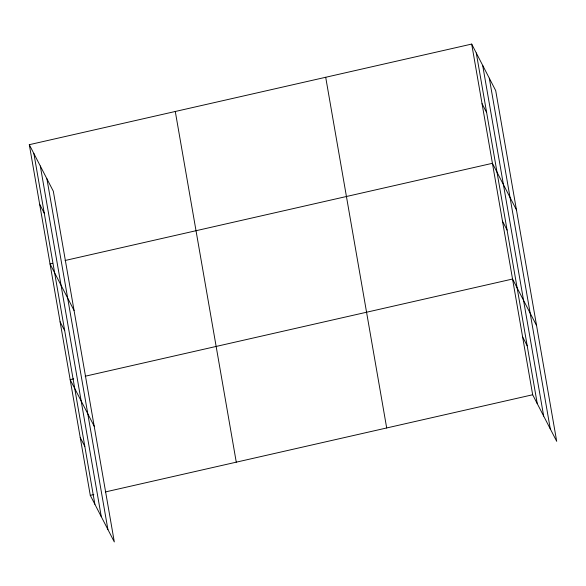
<?xml version="1.0" encoding="UTF-8"?>
<svg xmlns="http://www.w3.org/2000/svg" width="586" height="586" viewBox="0 0 586 586"><rect width="100%" height="100%" fill="white"/><g stroke="black" fill="none" stroke-linecap="round" stroke-linejoin="round"><path stroke-width="0.88" d="M29.3 144.683L53.326 191.241L114.314 541.925L90.288 495.375L29.3 144.683L471.686 44.075L495.712 90.625L556.7 441.317L532.674 394.759L471.686 44.075M52.689 263.312L50.037 263.92L74.063 310.477M65.075 260.499L492.423 163.304L516.449 209.861M73.697 378.842L70.159 379.647L94.192 426.198M85.204 376.227L512.545 279.031L536.578 325.589M90.288 495.375L93.826 494.569M105.326 491.954L532.674 394.759M482.051 103.685L486.644 112.585M502.48 221.171L507.073 230.064M522.609 336.899L527.202 345.791M39.665 204.302L44.258 213.194M60.094 321.78L64.687 330.68M80.223 437.508L84.816 446.4M489.303 78.202L550.283 428.886M482.688 65.398L543.676 416.082M476.279 52.967L537.259 403.659M325.699 77.271L386.687 427.963M175.287 111.479L236.275 462.171M46.917 178.811L107.897 529.502M40.309 166.006L101.29 516.698M33.893 153.576L94.873 504.268"/></g></svg>
